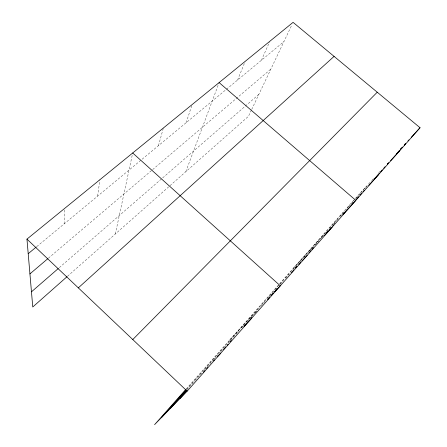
<?xml version="1.0" encoding="UTF-8"?>
<svg xmlns="http://www.w3.org/2000/svg" width="447" height="447" viewBox="0 0 447 447"><rect width="100%" height="100%" fill="white"/><g stroke="black" fill="none" stroke-linecap="round" stroke-linejoin="round"><path stroke-width="0.34" stroke-dasharray="2.23 1.68" d="M64.111 223.919L64.709 209.028M97.642 196.104L99.888 179.711M115.332 233.999L132.552 153.651M158.473 145.655L163.367 128.01M186.148 122.701L191.903 105.235M185.829 171.687L218.879 83.231M237.513 80.097L245.012 61.921M261.383 60.3L269.597 41.884M251.426 110.046L248.431 116.349L169.212 186.371M251.722 109.414L291.897 24.831M186.175 389.03L354.784 199.071M186.662 389.181L279.487 284.443M279.951 283.918L326.176 231.758M326.634 231.244L344.754 210.788M347.023 208.235L347.928 207.212M348.386 206.693L360.405 193.138M360.869 192.612L366.411 186.354M186.963 389.689L188.802 387.61M189.265 387.091L194.786 380.855M195.25 380.336L199.848 375.139M200.312 374.62L202.608 372.027M204.441 369.948L213.627 359.578M214.085 359.058L220.516 351.8M220.974 351.281L222.813 349.208M224.645 347.135L225.567 346.095M228.322 342.983L229.702 341.424M230.166 340.899L232.932 337.776M233.39 337.256L238.927 331.009M241.693 327.886L243.537 325.802M249.532 319.035L253.22 314.867M255.058 312.788L259.176 308.139M261.009 306.072L265.579 300.904M269.245 296.769L271.072 294.702M275.648 289.539L277.023 287.985M280.219 284.37L283.415 280.766M285.694 278.19L289.343 274.067M293.45 269.429L294.366 268.401M297.557 264.792L298.473 263.764M300.295 261.702L301.205 260.668M303.949 257.573L306.692 254.477M310.352 250.342L311.727 248.795M315.381 244.66L319.041 240.531M321.332 237.949L324.075 234.848L293.629 267.865M329.987 228.171L330.892 227.149M333.618 224.07L337.708 219.449M340.435 216.37L342.709 213.806M352.309 202.96L353.231 201.921M365.154 188.455L367.434 185.879M355.248 198.563L371.423 180.879M371.876 180.381L373.698 178.392M378.738 172.883L380.118 171.374M333.864 224.204L334.809 223.176M229.758 339.882L247.202 321.225M248.124 320.231L254.6 313.302M255.053 312.822L256.857 310.888M67.519 276.263L168.698 186.829M59.322 267.636L258.88 94.345M48.438 258.159L151.594 170.48M152.639 169.592L270.882 69.084M36.783 246.582L225.914 89.718M226.439 89.283L283.934 41.593"/><path stroke-width="0.67" d="M180.113 398.411L186.958 390.678M203.385 372.111L204.754 370.563M206.575 368.496L207.492 367.468M223.494 349.375L225.327 347.308M227.154 345.235L228.071 344.201M230.361 341.614L231.278 340.58M244.079 326.109L245.9 324.047M247.264 322.505L248.633 320.963M250.907 318.387L251.817 317.359M267.753 299.345L269.575 297.283L267.753 299.233M271.402 295.221L272.771 293.673M274.592 291.612L275.503 290.584M291.466 272.541L293.746 269.966M296.49 266.859L295.568 267.904L296.959 266.401M308.905 252.823L310.743 250.745M312.123 249.186L313.503 247.627M325.897 233.613L327.729 231.546M329.104 229.987L330.478 228.434M332.769 225.847L333.685 224.813M345.162 211.839L342.849 214.454L355.829 200.368L219.114 82.594M346.084 210.794L347.475 209.224M356.259 199.295L358.572 196.68M359.958 195.11L361.349 193.545M363.199 191.45L364.121 190.405M374.586 178.577L375.949 177.034M376.86 176.006L379.129 173.442M380.492 171.899L382.314 169.843M383.671 168.307L385.035 166.765M388.236 163.144L387.32 164.183L388.745 162.686M396.489 153.818L399.696 150.192M400.613 149.153L402.445 147.08M404.284 145.012L405.658 143.453M185.712 389.549L154.584 424.65L187.17 391.164L420.04 127.73L293.076 22.35L26.96 239.117L32.765 306.983L67 276.721M161.808 417.23L186.203 389.7M170.391 408.402L186.5 390.209M400.613 148.968L401.529 147.968M404.278 144.957L405.2 143.956M407.977 140.917L408.904 139.905M411.223 137.369L420.04 127.73M390.611 160.646L399.942 150.466M368.781 185.298L378.581 174.632M324.516 235.401L332.294 226.992M298.819 264.406L300.675 262.406M302.066 260.908L307.173 255.41M271.441 295.288L273.776 292.791M274.704 291.796L280.303 285.806L132.692 152.997M244.112 326.232L251.499 318.393M213.465 360.824L214.409 359.841M217.236 356.874L220.539 353.415M132.781 339.541L377.246 92.211M78.331 287.868L334.088 56.389M31.469 291.818L58.266 268.552M29.932 273.888L47.913 258.606M28.206 253.695L36.246 247.029M26.96 239.117L187.17 391.164"/></g></svg>
